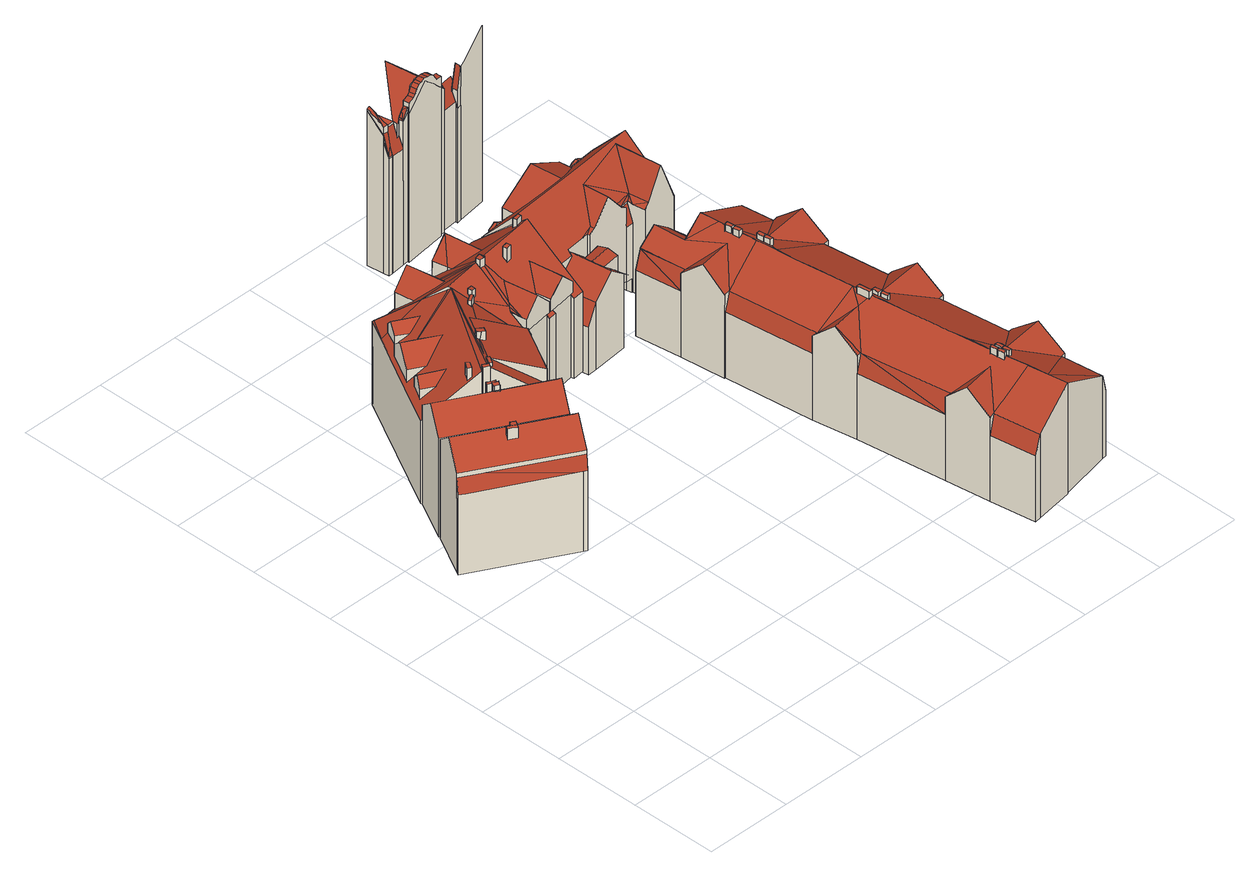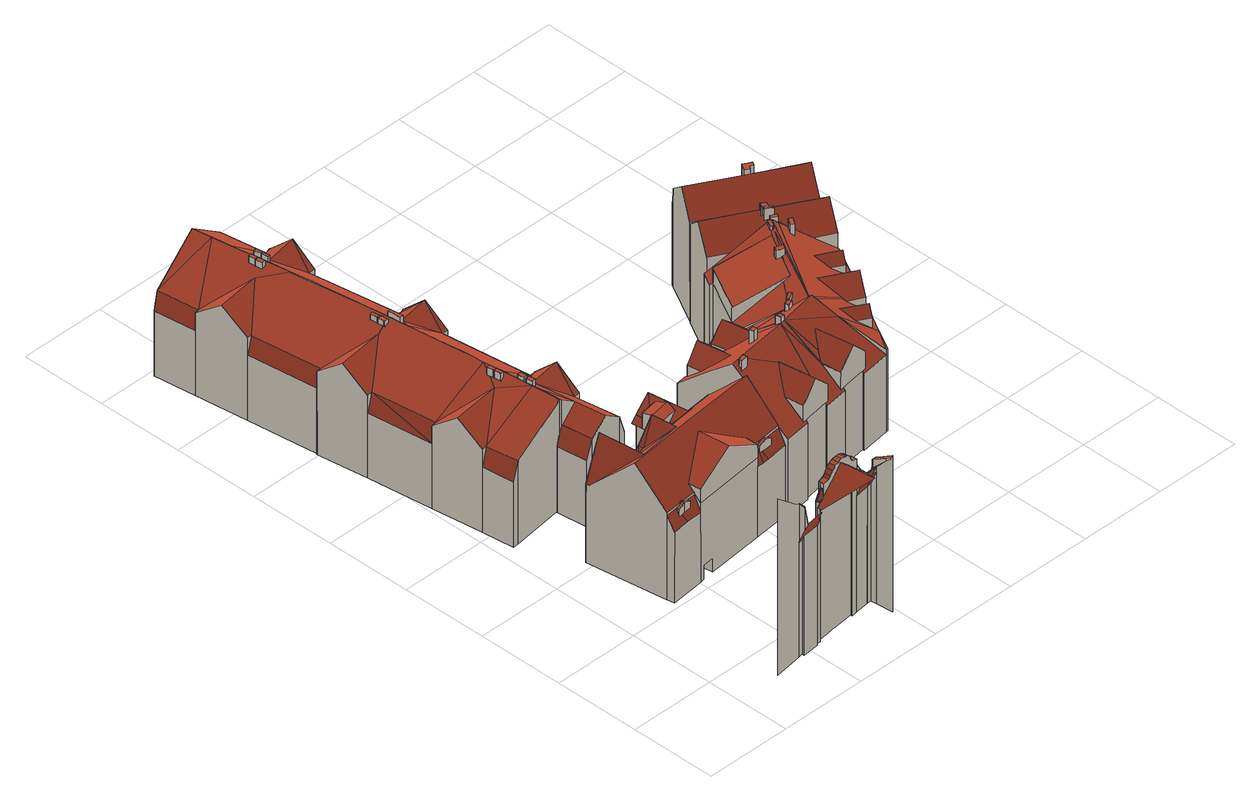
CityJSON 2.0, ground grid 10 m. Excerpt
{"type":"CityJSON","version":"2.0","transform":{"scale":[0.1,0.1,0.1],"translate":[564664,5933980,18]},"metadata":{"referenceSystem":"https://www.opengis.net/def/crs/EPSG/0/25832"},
"CityObjects":{
"building1":{"type":"Building","attributes":{"Grundfläche 2D":"461.513147","Grundhöhe NN":"21.029"},"children":["building1-1","building1-2","building1-3","building1-4","building1-5","building1-6","building1-7","building1-8","building1-9","building1-10","building1-11","building1-12","building1-13","building1-14"],"geometry":[{"type":"MultiSurface","lod":"3","boundaries":[[[0,1,2,3,4,5,6]],[[7,8,9,3,2,10,11,12]],[[9,8,13]],[[9,13,14]],[[15,16,17,18,19]],[[20,21,22,23,15,19,24,25]],[[26,27,28,29,30,31,32,33]],[[32,31,34,35]],[[35,36,32]],[[36,37,32]],[[38,39,28,27,40,41,42]],[[43,44,45,46,47,48,49]],[[50,51,52,53,54,55,45,44,56]],[[57,58,59,60,61,62,63,64,65,66,67,68,69,70,71,72,73,74]],[[75,76,77]],[[78,79,76,75,80,81]],[[82,83,84,76,79,78,85]],[[86,87,88,89,90,91,92]],[[93,94,95,96,97]],[[98,99,86,92,91,90,89,100,101,94,93,102]],[[103,104,105]],[[61,60,106,104,103,107,71,70,69,68]],[[101,108,109,110,111,71,107,103,112,113]],[[114,115,104,106,60,59,116,117,118]],[[118,117,118,114]],[[118,117,119,120,121,122,115,114]],[[123,124,37,36,35,115,125,126,127]],[[104,115,35,128,129,130]],[[131,132,129,128,35,34,31]],[[132,131,31,131]],[[28,132,131,31,30,29]],[[42,133,134,135,136,137,138,139,140,47,46,45,55,54,53,52,51,141,142,143,144,145,146,147,132,28,39,38]],[[147,146,148,149,150,151,152,153,82,85,78]],[[132,147,78,81,80,154]],[[155,156,157,158,159,14,132,154,160,161]],[[129,8,7,12]],[[13,8,129]],[[132,14,13,129]],[[12,11,10,1,0,6,5,162,163,164,165,166,167,129]],[[168,169,170]],[[167,169,168]],[[171,172,173,98,174,175,105,104,24,19,18,17,176,177,178,21,20,179,167,168,180,181]],[[20,25,24]],[[179,20,24,104]],[[167,130,129]],[[114,118,114,115]],[[182,183,184,185,186,187,188]],[[189,190,187,186,185]],[[191,192,193,194,195]],[[195,196,197,198,199,191]],[[115,122,125]],[[179,104,130,167]],[[166,169,167]],[[162,5,4]],[[10,2,1]],[[9,14,159,158]],[[9,158,157,163,162,4,3]],[[17,16,176]],[[22,21,178]],[[178,177,176,16,15,23,22]],[[26,33,123,127,135,134,40,27]],[[42,41,40,134,133]],[[32,37,123,33]],[[44,43,49,139,138,142,141,50,56]],[[141,51,50]],[[49,48,47,140,139]],[[116,59,58,57,74,119,117]],[[71,111,72]],[[119,74,73,72,111,120]],[[77,160,154,75]],[[80,75,154]],[[153,83,82]],[[84,83,153,152,161,160,77,76]],[[88,87,200,201]],[[202,108,100,89,88,201,203]],[[108,101,100]],[[173,99,98]],[[87,86,99,173,204,205,200]],[[173,172,206,204]],[[175,174,98,102,93]],[[105,175,93,97]],[[95,112,103,105,97,96]],[[113,112,95,94]],[[94,101,113]],[[109,108,202,207]],[[110,109,207,208]],[[111,110,208,209]],[[120,111,209,210]],[[121,120,210,211]],[[125,122,121,211,212]],[[126,125,212,213]],[[127,126,213,214]],[[135,127,214,215]],[[136,135,215,216]],[[137,136,216,217]],[[138,137,217,218]],[[142,138,218,219]],[[143,142,219,220]],[[144,143,220,221]],[[150,149,148,146,145,144,221,222]],[[151,150,222,223]],[[152,151,223,224]],[[161,152,224,225]],[[155,161,225,226]],[[156,155,226,227]],[[157,156,227,228]],[[163,157,228,229]],[[164,163,229,230]],[[166,165,164,230,231]],[[232,170,169,166,231]],[[172,171,181,180,168,170,232,206]],[[198,184,183,182,188,192,191,199]],[[185,184,198,233,234,189]],[[190,189,234,235]],[[188,187,190,235,236,192]],[[193,192,236,237]],[[196,195,194,193,237,238]],[[197,196,238,239]],[[198,197,239,233]],[[226,225,224,223,222,221,220,219,218,217,216,215,214,213,212,211,210,209,208,207,202,203,201,200,205,204,206,232,231,230,229,228,227]],[[234,233,239,238,237,236,235]]],"semantics":{"surfaces":[{"type":"RoofSurface"},{"type":"WallSurface"},{"type":"GroundSurface"}],"values":[0,0,0,0,0,0,0,0,0,0,0,0,0,0,0,0,0,0,0,0,0,0,0,0,0,0,0,0,0,0,0,0,0,0,0,0,0,0,0,0,0,0,0,0,0,0,0,0,0,0,1,1,1,1,1,1,1,1,1,1,1,1,1,1,1,1,1,1,1,1,1,1,1,1,1,1,1,1,1,1,1,1,1,1,1,1,1,1,1,1,1,1,1,1,1,1,1,1,1,1,1,1,1,1,1,1,1,1,1,1,1,1,1,1,1,1,1,1,1,2,2]}}]},
"building1-1":{"type":"BuildingInstallation","parents":["building1"],"geometry":[{"type":"MultiSurface","lod":"3","boundaries":[[[240,241,242,243,244]],[[245,241,240,246]],[[247,243,242]],[[248,245,246]],[[245,248,247,242,241]]],"semantics":{"surfaces":[{"type":"RoofSurface"},{"type":"WallSurface"}],"values":[0,0,1,1,1]}}]},
"building1-2":{"type":"BuildingInstallation","parents":["building1"],"geometry":[{"type":"MultiSurface","lod":"3","boundaries":[[[249,250,251,252]],[[249,252,253]],[[249,253,254]],[[255,254,253,252,251,128,131]],[[249,254,255,132]],[[250,249,132,129]],[[251,250,129,128]]],"semantics":{"surfaces":[{"type":"RoofSurface"},{"type":"WallSurface"}],"values":[0,0,0,1,1,1,1]}}]},
"building1-3":{"type":"BuildingInstallation","parents":["building1"],"geometry":[{"type":"MultiSurface","lod":"3","boundaries":[[[256,257,258,259]],[[259,258,260,261]],[[256,259,261,262]],[[257,256,262,263]],[[258,257,263,260]]],"semantics":{"surfaces":[{"type":"RoofSurface"},{"type":"WallSurface"}],"values":[0,1,1,1,1]}}]},
"building1-4":{"type":"BuildingInstallation","parents":["building1"],"geometry":[{"type":"MultiSurface","lod":"3","boundaries":[[[264,265,266,267,268,269,270,271,272]],[[273,274,264,272]],[[274,275,68,266,265,264]],[[65,268,267,266,68,67,66]],[[269,268,65,64]],[[62,61,276,273,272,271,270,269,64,63]]],"semantics":{"surfaces":[{"type":"RoofSurface"},{"type":"WallSurface"}],"values":[0,1,1,1,1,1]}}]},
"building1-5":{"type":"BuildingInstallation","parents":["building1"],"geometry":[{"type":"MultiSurface","lod":"3","boundaries":[[[277,278,279,280]],[[280,279,281,282]],[[277,280,282,283]],[[278,277,283,284]],[[279,278,284,281]]],"semantics":{"surfaces":[{"type":"RoofSurface"},{"type":"WallSurface"}],"values":[0,1,1,1,1]}}]},
"building1-6":{"type":"BuildingInstallation","parents":["building1"],"geometry":[{"type":"MultiSurface","lod":"3","boundaries":[[[285,286,287,288]],[[288,287,289,290]],[[285,288,290,291]],[[286,285,291,292]],[[287,286,292,289]]],"semantics":{"surfaces":[{"type":"RoofSurface"},{"type":"WallSurface"}],"values":[0,1,1,1,1]}}]},
"building1-7":{"type":"BuildingInstallation","parents":["building1"],"geometry":[{"type":"MultiSurface","lod":"3","boundaries":[[[293,294,295,296,297,298]],[[294,293,299,300]],[[295,294,300,301]],[[302,297,296,295,301,118]],[[298,297,302,114]],[[293,298,114,299]]],"semantics":{"surfaces":[{"type":"RoofSurface"},{"type":"WallSurface"}],"values":[0,1,1,1,1,1]}}]},
"building1-8":{"type":"BuildingInstallation","parents":["building1"],"geometry":[{"type":"MultiSurface","lod":"3","boundaries":[[[303,304,305,306,307,308]],[[306,305,309,310]],[[311,308,307,306,310,312]],[[303,308,311,313]],[[309,305,304,303,313,314]]],"semantics":{"surfaces":[{"type":"RoofSurface"},{"type":"WallSurface"}],"values":[0,1,1,1,1]}}]},
"building1-9":{"type":"BuildingInstallation","parents":["building1"],"geometry":[{"type":"MultiSurface","lod":"3","boundaries":[[[315,316,317,318,319,320,321,322,323]],[[324,325,326,320,319,318]],[[326,327,321,320]],[[322,321,327,328]],[[329,323,322,328]],[[316,315,323,329,330,331]],[[331,332,324,318,317,316]]],"semantics":{"surfaces":[{"type":"RoofSurface"},{"type":"WallSurface"}],"values":[0,1,1,1,1,1,1]}}]},
"building1-10":{"type":"BuildingInstallation","parents":["building1"],"geometry":[{"type":"MultiSurface","lod":"3","boundaries":[[[333,334,335,336,337,338,339,340,341]],[[342,343,336,335]],[[343,344,345,346,347,340,339,338,337,336]],[[347,348,341,340]],[[348,349,333,341]]],"semantics":{"surfaces":[{"type":"RoofSurface"},{"type":"WallSurface"}],"values":[0,1,1,1,1]}}]},
"building1-11":{"type":"BuildingInstallation","parents":["building1"],"geometry":[{"type":"MultiSurface","lod":"3","boundaries":[[[350,351,352,353,354,355,356,357,358,359]],[[354,360,342,335,334,333,357,356,355]],[[353,361,360,354]],[[91,358,357,333,349]],[[91,362,359,358]],[[363,351,350,359,362,364]],[[363,90,361,353,352,351]]],"semantics":{"surfaces":[{"type":"RoofSurface"},{"type":"WallSurface"}],"values":[0,1,1,1,1,1,1]}}]},
"building1-12":{"type":"BuildingInstallation","parents":["building1"],"geometry":[{"type":"MultiSurface","lod":"3","boundaries":[[[365,366,367,368,369,370,371]],[[368,367,366,105,97,93,372]],[[372,373,369,368]],[[94,95,112,371,370,369,373]],[[105,366,365,371,112,95,96,97]]],"semantics":{"surfaces":[{"type":"RoofSurface"},{"type":"WallSurface"}],"values":[0,1,1,1,1]}}]},
"building1-13":{"type":"BuildingInstallation","parents":["building1"],"geometry":[{"type":"MultiSurface","lod":"3","boundaries":[[[374,375,376,377,378]],[[379,380,377,376,381,382]],[[378,383,384,374]],[[380,379,385]],[[385,383,378,377,380]]],"semantics":{"surfaces":[{"type":"RoofSurface"},{"type":"WallSurface"}],"values":[0,0,1,1,1]}}]},
"building1-14":{"type":"BuildingInstallation","parents":["building1"],"geometry":[{"type":"MultiSurface","lod":"3","boundaries":[[[386,387,388,389,390,391]],[[106,107,389,388]],[[390,389,107,392]],[[391,390,392,393]],[[393,394,386,391]],[[387,386,394,395]],[[388,387,395,106]]],"semantics":{"surfaces":[{"type":"RoofSurface"},{"type":"WallSurface"}],"values":[0,1,1,1,1,1,1]}}]},
"building2":{"type":"Building","attributes":{"Grundfläche 2D":"234.788699","Grundhöhe NN":"21.140"},"children":["building2-1","building2-2","building2-3","building2-4","building2-5"],"geometry":[{"type":"Solid","lod":"3","boundaries":[[[[396,397,398,399]],[[400,398,397,401,402]],[[403,404,402]],[[404,400,402]],[[404,405,406,400]],[[407,408,406,409,410,411,412,413]],[[414,415,409]],[[415,416,409]],[[409,416,410]],[[417,418,419,415]],[[419,416,415]],[[420,421,422,416,419,423,424,425,426,427,428,429,430,431,432,433,434,435,436,437,438]],[[439,440,423]],[[440,424,423]],[[440,441,442,425,424]],[[425,443,444,445,426]],[[416,422,421,446,447,410]],[[408,448,449,450,451,452,453,454,398,400,406]],[[454,455,456,398]],[[443,425,457,458]],[[409,406,459,460]],[[461,462,463]],[[461,402,462]],[[419,464,465]],[[419,465,423]],[[466,467,468,396,469]],[[398,456,469,399]],[[458,457,470,471]],[[443,458,471,472]],[[460,459,473,474]],[[461,463,475,476]],[[463,462,477,475]],[[465,464,478,479]],[[397,396,480,477,462,401]],[[462,402,401]],[[461,403,402]],[[461,476,403]],[[405,404,403,476,481]],[[406,405,481,473,459]],[[460,414,409]],[[460,474,414]],[[464,418,417,415,414,474,478]],[[464,419,418]],[[465,439,423]],[[457,442,441,440,439,465,479,482,470]],[[457,425,442]],[[444,443,472,483]],[[484,485,486,487,488,489,433,432,431,430,429,428,427,426,445,444,483,490]],[[491,492,493,494,420,438,437,436,435,434,433,489,495]],[[496,497,498,499,500,413,412,411,410,447,446,421,420,494,501]],[[502,503,504,505,506,466,455,454,453,452,451,450,449,448,408,407,413,500,507]],[[466,469,456,455]],[[399,469,396]],[[467,466,506,508]],[[468,467,508,509]],[[396,468,509,480]],[[477,480,509,508,506,505,504,503,502,507,500,499,498,497,496,501,494,493,492,491,495,489,488,487,486,485,484,490,483,472,471,470,482,479,478,474,473,481,476,475]]]],"semantics":{"surfaces":[{"type":"RoofSurface"},{"type":"WallSurface"},{"type":"GroundSurface"}],"values":[[0,0,0,0,0,0,0,0,0,0,0,0,0,0,0,0,0,0,0,0,0,0,0,0,0,0,1,1,1,1,1,1,1,1,1,1,1,1,1,1,1,1,1,1,1,1,1,1,1,1,1,1,1,1,1,1,2]]}}]},
"building2-1":{"type":"BuildingInstallation","parents":["building2"],"geometry":[{"type":"MultiSurface","lod":"3","boundaries":[[[510,511,512,513,514,515]],[[428,429,512,511]],[[429,516,513,512]],[[516,517,514,513]],[[518,510,515,514,517,519]],[[428,511,510,518]]],"semantics":{"surfaces":[{"type":"RoofSurface"},{"type":"WallSurface"}],"values":[0,1,1,1,1,1]}}]},
"building2-2":{"type":"BuildingInstallation","parents":["building2"],"geometry":[{"type":"MultiSurface","lod":"3","boundaries":[[[513,520,521,522,523]],[[430,431,521,520]],[[431,524,522,521]],[[516,513,523,522,524,525]],[[516,430,520,513]]],"semantics":{"surfaces":[{"type":"RoofSurface"},{"type":"WallSurface"}],"values":[0,1,1,1,1]}}]},
"building2-3":{"type":"BuildingInstallation","parents":["building2"],"geometry":[{"type":"MultiSurface","lod":"3","boundaries":[[[526,527,528,529]],[[453,530,529,528]],[[526,529,530,531]],[[531,452,527,526]],[[528,527,452,453]]],"semantics":{"surfaces":[{"type":"RoofSurface"},{"type":"WallSurface"}],"values":[0,1,1,1,1]}}]},
"building2-4":{"type":"BuildingInstallation","parents":["building2"],"geometry":[{"type":"MultiSurface","lod":"3","boundaries":[[[532,533,534,535,536]],[[451,537,534,533]],[[538,535,534,537]],[[538,449,536,535]],[[451,533,532,536,449,450]]],"semantics":{"surfaces":[{"type":"RoofSurface"},{"type":"WallSurface"}],"values":[0,1,1,1,1]}}]},
"building2-5":{"type":"BuildingInstallation","parents":["building2"],"geometry":[{"type":"MultiSurface","lod":"3","boundaries":[[[539,540,541,542,543,544]],[[447,545,541,540]],[[546,543,542,541,545,422]],[[546,421,544,543]],[[446,447,540,539,544,421]]],"semantics":{"surfaces":[{"type":"RoofSurface"},{"type":"WallSurface"}],"values":[0,1,1,1,1]}}]},
"building3":{"type":"Building","attributes":{"Grundfläche 2D":"909.656915","Grundhöhe NN":"18.514"},"children":["building3-1","building3-2","building3-3","building3-4","building3-5","building3-6"],"geometry":[{"type":"MultiSurface","lod":"3","boundaries":[[[547,548,549,550]],[[551,552,549,548,553]],[[554,547,550,555]],[[553,548,556,557]],[[547,554,558,559,556,548]],[[558,554,555,560]],[[558,556,559]],[[557,556,561,562]],[[551,553,557,562,563,564]],[[565,566,567,568,569,570,561,556,558]],[[562,561,570,563]],[[566,565,558,560,571]],[[572,573,569,574]],[[570,569,573]],[[563,570,573,572]],[[575,576,574,569,568,567]],[[575,567,566,577]],[[577,566,571,578,579]],[[580,579,578,581]],[[577,579,580,582,583,584,585,586,587,572,574,576,575]],[[588,589,590,591,592,593,594,595,596,597,598,585,584,583,582,580,581,599]],[[600,601,602,587,586,585,598,597,596]],[[596,595,594,603,604]],[[603,594,593,605]],[[596,604,600]],[[604,600,604,603]],[[603,605,606,607,608]],[[609,600,604,603,608,607]],[[600,609,607,606,610,611,612]],[[600,612,613,601]],[[614,615,611,610,616]],[[612,611,615,614,617,618,619,620,621,622,613]],[[617,614,616,623]],[[618,617,623,624]],[[625,626,627,628,620,619,618]],[[629,625,618,624,630,631]]],"semantics":{"surfaces":[{"type":"WallSurface"},{"type":"RoofSurface"}],"values":[0,0,0,0,1,0,1,0,1,1,0,0,0,1,0,0,0,0,0,1,0,1,1,0,1,1,0,1,0,0,0,1,0,0,0,0]}}]},
"building3-1":{"type":"BuildingInstallation","parents":["building3"],"geometry":[{"type":"MultiSurface","lod":"3","boundaries":[[[632,633,634,635]],[[636,633,632,637]],[[554,559,635,634]],[[559,632,635]],[[556,557,637,632,559]],[[553,557,556,548]],[[547,633,636,553,548]],[[547,554,634,633]]],"semantics":{"surfaces":[{"type":"RoofSurface"},{"type":"WallSurface"}],"values":[0,0,1,1,1,1,1,1]}}]},
"building3-2":{"type":"BuildingInstallation","parents":["building3"],"geometry":[{"type":"MultiSurface","lod":"3","boundaries":[[[638,639,640,641]],[[642,640,639,643,644]],[[551,553,636,643,639,638]],[[636,637,644,643]],[[562,564,640,642,644,637,557]],[[641,640,564,645]]],"semantics":{"surfaces":[{"type":"RoofSurface"},{"type":"WallSurface"}],"values":[0,0,1,1,1,1]}}]},
"building3-3":{"type":"BuildingInstallation","parents":["building3"],"geometry":[{"type":"MultiSurface","lod":"3","boundaries":[[[646,647,648,649]],[[650,646,651,652]],[[647,646,650,577]],[[653,652,651]],[[647,577,579]],[[653,651,646,649,654,655,656]]],"semantics":{"surfaces":[{"type":"RoofSurface"},{"type":"WallSurface"}],"values":[0,0,0,0,1,1]}}]},
"building3-4":{"type":"BuildingInstallation","parents":["building3"],"geometry":[{"type":"MultiSurface","lod":"3","boundaries":[[[657,658,659,660,661]],[[659,662,663,660]],[[664,665,663,662]],[[665,664,666,667,668]],[[666,669,670,667]],[[669,671,672,670]],[[673,674,675,676,672,671]],[[674,677,678,675]],[[678,677,679,680,681]],[[679,682,683,680]],[[684,685,683,682]],[[686,687,688,685,684,689,690]],[[649,648,647,579,580,658,657,661]],[[666,664,662,659,658,580,582,583,584,585,598,597,596,595,594,689,684,682,679,677,674,673,671,669]],[[603,691,690,689,594]],[[692,693,688,687,686,690,691,694]],[[693,695,693,688]],[[696,697,698,699,700,701,586,702,703,704,705,706,654,649,661,660,663,665,668,667,670,672,676,675,678,681,680,683,685,688,693,695]]],"semantics":{"surfaces":[{"type":"RoofSurface"},{"type":"WallSurface"}],"values":[0,0,0,0,0,0,0,0,0,0,0,0,1,1,1,1,1,1]}}]},
"building3-5":{"type":"BuildingInstallation","parents":["building3"],"geometry":[{"type":"MultiSurface","lod":"3","boundaries":[[[608,707,708]],[[694,709,604,710]],[[710,604,711]],[[708,707,709]],[[691,708,709,694]],[[710,712,693,692,694]],[[710,711,713]],[[714,695,693,712,710,713]],[[603,708,691]],[[608,708,603]]],"semantics":{"surfaces":[{"type":"RoofSurface"},{"type":"WallSurface"}],"values":[0,0,0,0,0,0,1,1,1,1]}}]},
"building3-6":{"type":"BuildingInstallation","parents":["building3"],"geometry":[{"type":"MultiSurface","lod":"3","boundaries":[[[715,716,717,718,719,720]],[[620,628,627,626,625,618,619]],[[620,721,719,718,627,628]],[[719,721,722,614,617,715,720]],[[618,625,716,715,617]]],"semantics":{"surfaces":[{"type":"RoofSurface"},{"type":"WallSurface"}],"values":[0,1,1,1,1]}}]},
"building4":{"type":"Building","attributes":{"Grundfläche 2D":"165.791926","Grundhöhe NN":"20.874"},"children":["building4-1","building4-2","building4-3"],"geometry":[{"type":"Solid","lod":"3","boundaries":[[[[723,724,725,726,727]],[[728,729,726,725,730,731]],[[732,733,734,735,736,737,738,739]],[[740,741,742,732,739,738]],[[742,741,740,743,744]],[[745,746,747,748,749,750,751]],[[747,746,752,753,754,755,749,748]],[[752,746,756,757,754,753]],[[758,749,755,759,760,761]],[[762,763,761]],[[763,764,758,761]],[[765,766,767,768,769,770]],[[771,772,773,774,765,770,769]],[[775,776,777,778]],[[779,780,781,782,777,776,783,784,785,786,787,788]],[[789,790,791,781]],[[792,793,794]],[[793,795,794]],[[796,797,798]],[[797,799,798]],[[799,782,795]],[[783,800,801,731,730,725,724,723,802,803,785,784]],[[789,781,780]],[[804,782,781,791]],[[794,795,804]],[[795,782,804]],[[805,799,793]],[[799,795,793]],[[777,782,799]],[[798,799,805]],[[778,777,799,797]],[[806,807,808,809,810]],[[802,723,727,811]],[[729,728,731,801,812]],[[812,811,727,726,729]],[[807,813,814,808]],[[815,816,817,809,808,814]],[[734,733,732,742,744,818,819]],[[736,735,734,819,820]],[[821,750,749,758,822]],[[758,764,823,822]],[[754,752,747,750,821,824]],[[764,763,762,825,823]],[[773,772,826,827]],[[766,765,774,773,827,828]],[[783,776,775,829,826,772,800]],[[801,800,772,771,769,768,767]],[[801,767,766,812]],[[830,831,818,744,811,812,766,828,832,833]],[[811,744,743,802]],[[738,737,736,803,802,743,740]],[[786,785,803,736,820,825,762]],[[787,786,762,761,760]],[[787,760,759,788]],[[824,834,789,780,779,788,759,755,754]],[[790,789,834,835]],[[791,790,835,836,837,813,807,792,794,804]],[[792,807,806,793]],[[793,806,810,805]],[[838,796,798,805,810,809,817]],[[838,839,829,775,778,797,796]],[[840,841,816,815]],[[833,832,841,840]],[[831,830,837,836]],[[831,836,835,834,824,821,822,823,825,820,819,818]],[[826,829,839,838,817,816,841,832,828,827]],[[750,747,746,745,751]],[[746,747,752]],[[757,756,746,752,754]],[[814,813,837,830,833,840,815]]]],"semantics":{"surfaces":[{"type":"RoofSurface"},{"type":"WallSurface"},{"type":"GroundSurface"},{"type":"OuterCeilingSurface"}],"values":[[0,0,0,0,0,0,0,0,0,0,0,0,0,0,0,0,0,0,0,0,0,0,0,0,0,0,0,0,0,0,0,0,1,1,1,1,1,1,1,1,1,1,1,1,1,1,1,1,1,1,1,1,1,1,1,1,1,1,1,1,1,1,1,1,2,2,0,0,0,3]]}}]},
"building4-1":{"type":"BuildingInstallation","parents":["building4"],"geometry":[{"type":"MultiSurface","lod":"3","boundaries":[[[842,843,844,737,845]],[[846,842,845,740,847]],[[845,737,738,740]],[[847,740,741]],[[848,849,850,844,843,842,846,847,741,739]],[[737,844,850]]],"semantics":{"surfaces":[{"type":"RoofSurface"},{"type":"WallSurface"}],"values":[0,0,1,1,1,1]}}]},
"building4-2":{"type":"BuildingInstallation","parents":["building4"],"geometry":[{"type":"MultiSurface","lod":"3","boundaries":[[[851,852,853,854,855,856]],[[857,858,855,854,859,860]],[[852,851,856,756,753]],[[859,854,853]],[[858,857,860,748,745]],[[858,745,746,756,856,855]]],"semantics":{"surfaces":[{"type":"RoofSurface"},{"type":"WallSurface"}],"values":[0,0,1,1,1,1]}}]},
"building4-3":{"type":"BuildingInstallation","parents":["building4"],"geometry":[{"type":"MultiSurface","lod":"3","boundaries":[[[861,862,768,863,864]],[[865,864,863,771,866]],[[771,863,768,769]],[[866,771,867]],[[868,864,865,866,867,770]],[[868,869,870,862,861,864]],[[768,862,870]]],"semantics":{"surfaces":[{"type":"RoofSurface"},{"type":"WallSurface"}],"values":[0,0,1,1,1,1,1]}}]},
"building5":{"type":"Building","attributes":{"Grundfläche 2D":"303.979862","Grundhöhe NN":"21.211"},"children":["building5-1","building5-2","building5-3","building5-4","building5-5","building5-6"],"geometry":[{"type":"Solid","lod":"3","boundaries":[[[[871,445,444]],[[872,445,871]],[[872,873,874,875]],[[874,876,877,875]],[[878,879,880,881]],[[880,882,883,881]],[[410,421,420,437,436,435,434,433,875,877,878,881,883,884,407,413,412,411],[885,886,885,881]],[[884,887,888,889]],[[890,891,407,884,889]],[[888,892,893,889]],[[454,453,893,894,895,455]],[[453,889,893]],[[450,408,407,891,890,889,453]],[[885,881,885,886]],[[429,427,426,445,872,875,433,432,430]],[[883,896,897]],[[884,883,897]],[[871,898,899,872]],[[900,878,877,901]],[[902,894,893,903,904]],[[897,896,905,906]],[[898,871,907,908]],[[899,898,908,909]],[[900,901,910,911]],[[904,903,912]],[[902,904,912,913]],[[894,902,913,914]],[[871,444,915,907]],[[899,873,872]],[[876,874,873,899,909,910,901]],[[901,877,876]],[[879,878,900,911,916]],[[880,879,916,905,896,882]],[[896,883,882]],[[897,887,884]],[[892,888,887,897,906,912,903]],[[903,893,892]],[[917,455,895,894,914,918]],[[444,445,426,427,429,430,432,919,920,921,922,923,924,915]],[[925,926,927,928,413,407,408,450,453,454,455,917,929]],[[930,931,932,933,934,437,420,421,410,411,412,413,928,935]],[[936,937,938,919,432,433,434,435,436,437,934,939]],[[907,915,924,923,922,921,920,919,938,937,936,939,934,933,932,931,930,935,928,927,926,925,929,917,918,914,913,912,906,905,916,911,910,909,908]]]],"semantics":{"surfaces":[{"type":"RoofSurface"},{"type":"WallSurface"},{"type":"GroundSurface"}],"values":[[0,0,0,0,0,0,0,0,0,0,0,0,0,0,0,0,0,0,0,0,1,1,1,1,1,1,1,1,1,1,1,1,1,1,1,1,1,1,1,1,1,1,2]]}}]},
"building5-1":{"type":"BuildingInstallation","parents":["building5"],"geometry":[{"type":"MultiSurface","lod":"3","boundaries":[[[940,941,942,943,944,945]],[[943,942,946,947]],[[947,948,949,945,944,943]],[[941,940,945,949,950,951]],[[942,941,951,946]]],"semantics":{"surfaces":[{"type":"RoofSurface"},{"type":"WallSurface"}],"values":[0,1,1,1,1]}}]},
"building5-2":{"type":"BuildingInstallation","parents":["building5"],"geometry":[{"type":"MultiSurface","lod":"3","boundaries":[[[952,953,954,955,956,957,958]],[[959,960,961,962,956,955,954,953]],[[962,963,957,956]],[[964,952,958,957,963,965]],[[953,952,964,959]]],"semantics":{"surfaces":[{"type":"RoofSurface"},{"type":"WallSurface"}],"values":[0,1,1,1,1]}}]},
"building5-3":{"type":"BuildingInstallation","parents":["building5"],"geometry":[{"type":"MultiSurface","lod":"3","boundaries":[[[966,967,968,969]],[[967,966,970,971]],[[891,972,968,967,971]],[[890,973,969,968,972]],[[966,969,973,970]]],"semantics":{"surfaces":[{"type":"RoofSurface"},{"type":"WallSurface"}],"values":[0,1,1,1,1]}}]},
"building5-4":{"type":"BuildingInstallation","parents":["building5"],"geometry":[{"type":"MultiSurface","lod":"3","boundaries":[[[974,975,976,966,977,978]],[[979,970,966,976,975,980]],[[970,981,977,966]],[[982,974,978,977,981,983]],[[982,980,975,974]]],"semantics":{"surfaces":[{"type":"RoofSurface"},{"type":"WallSurface"}],"values":[0,1,1,1,1]}}]},
"building5-5":{"type":"BuildingInstallation","parents":["building5"],"geometry":[{"type":"MultiSurface","lod":"3","boundaries":[[[984,985,986,987,988,989,990]],[[991,992,988,987,986,985,993,886]],[[989,988,992,994]],[[990,989,994,885]],[[984,990,885,995]],[[985,984,995,993]]],"semantics":{"surfaces":[{"type":"RoofSurface"},{"type":"WallSurface"}],"values":[0,1,1,1,1,1]}}]},
"building5-6":{"type":"BuildingInstallation","parents":["building5"],"geometry":[{"type":"MultiSurface","lod":"3","boundaries":[[[996,997,998,999,1000,957]],[[1001,999,998,997,996,1002,1003,1004]],[[1001,1005,1000,999]],[[957,1000,1005,963]],[[963,1002,996,957]]],"semantics":{"surfaces":[{"type":"RoofSurface"},{"type":"WallSurface"}],"values":[0,1,1,1,1]}}]}
},
"vertices":[
[188,543,159],[193,539,164],[194,539,165],[187,581,165],[168,578,145],[171,556,145],[173,555,147],[209,560,146],[209,561,145],[207,584,145],[195,539,164],[198,543,160],[204,552,152],[210,561,145],[210,562,145],[101,505,163],[91,487,146],[109,478,146],[133,484,161],[137,485,163],[129,511,148],[128,514,146],[111,523,146],[102,507,161],[129,510,149],[129,510,148],[228,461,148],[243,464,162],[237,502,162],[236,501,161],[229,490,153],[227,487,151],[224,465,145],[225,461,145],[226,485,149],[225,484,148],[223,481,146],[222,479,145],[251,490,150],[249,491,151],[260,466,144],[258,478,144],[257,483,144],[266,467,147],[281,469,161],[275,507,161],[268,495,152],[260,484,144],[262,473,144],[263,467,144],[298,472,143],[296,488,143],[294,490,145],[291,493,148],[283,500,154],[279,504,158],[295,472,146],[169,472,172],[168,472,172],[163,475,175],[153,457,175],[149,449,175],[150,449,174],[151,448,174],[153,447,173],[151,442,173],[148,444,174],[147,444,175],[146,445,175],[143,439,175],[140,434,175],[132,420,175],[182,392,149],[212,447,149],[213,447,149],[230,570,144],[247,590,164],[227,587,144],[253,548,163],[253,548,164],[231,565,144],[237,560,150],[269,572,144],[266,593,144],[262,593,148],[265,566,149],[49,414,171],[37,392,148],[149,330,148],[162,353,171],[108,382,171],[103,385,171],[98,387,171],[113,410,148],[119,406,148],[120,407,148],[119,408,148],[114,411,148],[83,427,148],[62,438,148],[174,376,148],[154,387,148],[102,416,148],[119,408,180],[178,514,180],[114,411,175],[126,417,178],[121,409,178],[174,376,131],[176,375,129],[185,391,129],[182,392,131],[120,407,179],[119,406,179],[189,498,166],[190,500,166],[168,472,170],[169,472,170],[184,492,167],[213,447,131],[212,447,131],[214,446,130],[220,457,130],[225,461,130],[224,465,133],[220,457,127],[228,458,127],[228,461,130],[221,518,177],[220,523,181],[176,516,182],[226,518,177],[226,524,181],[258,478,140],[260,466,130],[257,466,130],[257,462,127],[267,464,127],[266,467,129],[263,467,130],[262,473,135],[298,472,129],[295,472,129],[296,468,126],[309,470,126],[304,507,158],[301,535,181],[289,533,181],[299,551,167],[293,596,125],[292,599,122],[262,595,122],[262,593,124],[266,593,124],[230,570,140],[231,590,122],[203,586,122],[203,584,124],[207,584,124],[209,569,138],[227,587,124],[231,588,124],[168,578,124],[172,579,124],[172,581,122],[168,581,122],[138,576,122],[163,538,161],[123,552,129],[138,576,129],[136,576,129],[73,461,129],[61,439,129],[62,438,130],[106,414,168],[113,410,175],[91,487,131],[102,507,131],[111,523,131],[176,516,178],[108,525,129],[98,507,129],[34,330,148],[118,283,148],[122,281,148],[135,305,171],[81,335,171],[24,366,171],[11,343,148],[148,328,148],[37,390,148],[34,330,143],[11,343,143],[9,339,126],[15,335,126],[111,283,126],[116,280,126],[120,278,126],[122,281,143],[118,283,143],[37,392,30],[149,330,30],[174,376,30],[162,353,30],[62,438,30],[49,414,30],[61,439,30],[176,375,30],[185,391,30],[182,392,30],[212,447,30],[214,446,30],[220,457,30],[228,458,30],[228,461,30],[257,466,30],[257,462,30],[267,464,30],[266,467,30],[295,472,30],[296,468,30],[309,470,30],[292,599,30],[262,595,30],[262,593,30],[231,588,30],[231,590,30],[203,586,30],[203,584,30],[172,579,30],[172,581,30],[138,576,30],[136,576,30],[122,281,30],[148,328,30],[37,390,30],[11,343,30],[9,339,30],[116,280,30],[120,278,30],
[109,453,156],[84,466,156],[79,458,146],[93,450,146],[98,451,149],[89,475,146],[103,468,146],[79,458,134],[89,475,134],
[226,524,188],[220,523,187],[221,518,187],[226,518,187],[226,518,188],[227,518,188],[227,518,177],
[103,419,179],[107,417,179],[111,424,179],[108,427,179],[111,424,168],[108,427,165],[103,419,165],[107,417,168],
[143,446,185],[144,446,185],[147,444,184],[148,444,184],[151,442,184],[153,447,184],[151,448,184],[150,449,184],[146,451,185],[146,451,178],[143,446,178],[144,446,177],[146,451,177],
[251,518,186],[252,513,186],[258,514,186],[257,519,186],[258,514,169],[257,519,174],[251,518,174],[252,513,169],
[197,501,176],[197,506,176],[191,505,177],[192,500,177],[191,505,171],[192,500,166],[197,501,166],[197,506,170],
[188,499,175],[180,494,175],[182,491,175],[184,492,175],[190,496,175],[189,498,175],[188,499,167],[180,494,171],[182,491,168],[190,496,165],
[296,542,186],[294,542,186],[288,541,186],[289,536,186],[291,537,186],[296,538,186],[288,541,174],[289,536,179],[296,538,179],[291,537,179],[296,542,174],[294,542,174],
[72,334,176],[69,335,176],[68,333,176],[67,331,176],[71,329,176],[76,326,176],[81,334,176],[76,337,176],[73,333,176],[67,331,163],[71,329,163],[76,326,163],[81,334,170],[76,337,170],[73,333,166],[72,334,166],[69,335,166],[68,333,165],
[105,389,177],[106,388,177],[109,387,177],[111,390,177],[108,391,177],[106,392,177],[103,394,177],[102,394,177],[101,391,177],[109,387,167],[111,390,164],[108,391,164],[106,392,164],[103,394,164],[102,394,164],[101,391,167],[105,389,167],
[107,382,178],[108,381,178],[108,382,178],[111,386,178],[110,386,178],[109,387,178],[106,388,178],[105,389,178],[103,385,178],[103,384,178],[110,386,167],[111,386,167],[103,384,170],[108,381,170],[107,382,170],
[119,408,182],[114,411,182],[113,410,182],[112,407,182],[118,404,182],[119,406,182],[120,407,182],[112,407,151],[118,404,151],
[133,523,146],[136,524,148],[149,526,156],[124,540,156],[120,531,146],[143,541,146],[129,549,146],[146,534,151],[145,537,149],[120,531,134],[124,529,138],[129,549,134],
[127,416,181],[127,417,181],[126,417,181],[121,409,181],[124,407,181],[129,415,181],[124,407,176],[129,415,176],[127,416,177],[127,417,177],
[429,476,131],[409,474,147],[413,438,146],[434,441,130],[429,398,155],[388,472,132],[395,420,131],[388,419,131],[391,392,155],[394,367,131],[401,368,131],[447,351,164],[444,374,164],[414,265,131],[458,262,164],[455,284,164],[452,306,164],[449,329,164],[407,265,131],[411,239,155],[448,245,155],[415,214,132],[415,214,131],[421,215,131],[461,235,164],[461,239,164],[457,241,161],[436,112,131],[470,93,155],[443,62,131],[488,61,164],[484,83,164],[484,86,164],[482,93,164],[482,94,164],[481,102,164],[480,105,164],[477,128,164],[473,150,164],[470,172,164],[467,195,164],[464,217,164],[463,226,164],[429,112,131],[432,86,155],[436,61,132],[436,60,131],[451,9,131],[495,16,164],[491,38,164],[460,243,164],[459,254,164],[444,378,164],[442,391,164],[442,396,164],[441,399,164],[441,401,164],[440,409,164],[439,419,164],[437,441,164],[434,441,161],[436,60,110],[444,8,110],[395,367,110],[407,265,110],[388,419,110],[388,472,131],[381,471,110],[415,214,110],[429,112,110],[437,441,122],[441,442,110],[437,477,110],[434,441,132],[436,60,31],[444,8,31],[451,9,31],[395,367,31],[407,265,31],[381,471,31],[388,419,31],[388,472,31],[415,214,31],[429,112,31],[429,476,31],[394,367,31],[436,61,31],[495,16,31],[488,61,31],[484,83,31],[482,93,31],[482,94,31],[480,105,31],[477,128,31],[491,38,31],[470,172,31],[467,195,31],[464,217,31],[461,235,31],[473,150,31],[460,243,31],[458,262,31],[455,284,31],[452,306,31],[449,329,31],[461,239,31],[444,374,31],[442,396,31],[441,399,31],[439,419,31],[437,441,31],[447,351,31],[441,442,31],[437,477,31],
[480,85,170],[484,86,170],[482,93,170],[479,93,170],[479,92,170],[480,86,170],[479,93,161],[479,92,161],[480,85,161],[480,86,161],
[482,94,170],[481,102,170],[478,101,170],[479,94,170],[478,101,161],[479,94,161],
[437,401,169],[441,401,169],[440,409,169],[436,408,169],[436,408,160],[437,401,160],
[442,396,169],[441,399,169],[437,399,169],[438,391,169],[442,391,169],[437,399,160],[438,391,160],
[460,243,170],[459,254,170],[455,254,170],[457,241,170],[457,239,170],[461,239,170],[455,254,161],[457,239,161],
[307,722,145],[306,728,162],[306,728,5],[307,722,5],[304,748,190],[304,748,5],[306,728,170],[311,722,145],[311,722,5],[311,728,162],[311,728,170],[312,722,145],[311,725,152],[312,722,5],[310,732,172],[310,732,174],[324,733,174],[309,744,186],[325,724,144],[328,724,144],[327,729,158],[325,728,157],[324,728,157],[324,733,172],[328,724,5],[324,734,174],[324,734,172],[324,728,174],[327,729,177],[325,728,174],[328,724,177],[335,725,5],[335,725,183],[335,723,183],[335,723,5],[344,724,192],[346,724,194],[358,726,206],[359,726,207],[359,733,207],[354,773,207],[359,726,5],[363,726,5],[372,728,5],[375,728,5],[377,728,5],[384,729,5],[384,729,183],[377,728,190],[375,728,192],[372,728,195],[363,726,203],[358,726,5],[389,736,177],[393,737,174],[393,742,174],[384,731,183],[389,736,178],[384,731,5],[390,731,5],[390,731,177],[389,731,178],[390,733,177],[390,733,5],[390,733,148],[389,736,158],[393,737,158],[409,735,148],[394,733,148],[409,735,5],[409,732,142],[414,733,142],[414,736,149],[414,740,159],[413,745,171],[393,742,171],[409,732,5],[414,733,5],[414,733,188],[414,736,188],[414,740,187],[414,740,173],[419,734,191],[448,738,5],[448,738,216],
[311,725,158],[307,722,147],[311,722,147],[311,725,157],[306,728,172],[311,728,172],
[304,748,192],[306,731,182],[309,744,189],[308,749,192],[310,732,182],[306,728,180],[311,728,180],[308,749,190],
[332,730,185],[335,725,190],[334,729,189],[334,730,188],[328,725,177],[329,730,179],[328,729,177],[328,730,177],[334,730,183],[332,730,182],[329,730,178],
[334,729,195],[335,723,195],[342,724,197],[341,731,197],[334,730,195],[344,724,200],[343,731,200],[346,724,205],[345,732,205],[350,725,208],[349,732,208],[347,732,207],[353,725,209],[352,733,209],[358,726,210],[357,733,210],[359,726,210],[363,726,209],[362,734,209],[359,733,210],[368,727,208],[367,734,208],[372,728,205],[371,735,205],[369,735,206],[375,728,200],[374,735,200],[377,728,197],[376,735,197],[384,733,196],[384,735,196],[384,736,196],[384,729,196],[384,731,196],[384,731,190],[384,735,190],[384,736,190],[384,733,190],[384,736,183],[376,735,190],[374,735,192],[371,735,195],[369,735,197],[367,734,199],[362,734,203],[352,733,201],[347,732,196],[345,732,194],[343,731,192],[341,731,190],
[389,732,178],[384,731,189],[389,733,178],[386,737,185],[389,737,178],[385,736,187],[386,737,181],[385,736,182],
[409,732,163],[414,733,189],[414,736,189],[414,740,189],[408,739,163],[409,735,163],[408,739,159],[409,735,149],
[335,586,140],[350,580,148],[381,569,165],[377,605,165],[334,600,140],[421,602,140],[420,610,140],[394,577,157],[422,595,140],[318,599,113],[310,598,113],[293,596,113],[293,592,121],[294,588,130],[311,590,130],[319,591,130],[322,595,122],[327,592,130],[326,595,122],[326,600,113],[334,592,130],[334,600,113],[367,481,111],[366,493,111],[360,485,117],[355,479,122],[344,466,133],[362,468,118],[369,469,112],[358,499,117],[353,502,120],[355,517,116],[337,515,133],[364,504,111],[362,518,110],[321,464,109],[335,515,131],[335,510,130],[314,508,109],[304,507,86],[308,476,86],[310,463,86],[438,611,113],[420,610,113],[421,602,130],[431,603,130],[439,603,130],[443,608,122],[447,604,130],[461,606,130],[459,614,113],[446,612,113],[474,512,123],[473,516,123],[448,563,172],[454,510,172],[337,515,136],[355,517,136],[372,522,139],[390,549,164],[466,568,175],[382,559,175],[299,551,175],[304,507,131],[335,510,131],[335,515,136],[364,518,136],[365,516,136],[373,517,139],[420,522,134],[419,527,134],[413,521,139],[412,527,139],[430,507,134],[436,508,139],[428,521,134],[433,531,139],[461,606,133],[421,602,133],[334,592,133],[294,588,133],[393,519,164],[428,528,134],[419,527,132],[420,522,114],[420,521,111],[428,521,111],[428,528,132],[334,600,124],[420,610,124],[420,522,46],[420,521,46],[427,521,46],[427,521,29],[428,521,29],[334,600,29],[293,596,29],[294,588,29],[362,468,29],[321,464,29],[310,463,29],[355,517,29],[304,507,29],[461,606,29],[459,614,29],[420,610,29],[474,512,29],[401,607,46],[401,607,29],[415,609,29],[415,609,46],[364,518,29],[365,516,29],[413,521,29],[413,521,46],[430,507,29],[436,508,29],[426,527,46],[426,527,29],
[318,595,134],[314,594,132],[310,594,130],[319,591,134],[322,595,132],[326,595,130],[318,595,122],[314,594,122],[310,594,122],
[353,502,130],[342,500,130],[341,493,132],[342,489,133],[366,493,133],[364,504,130],[355,479,130],[367,481,130],[342,486,132],[346,478,130],
[434,607,132],[430,606,130],[439,603,134],[439,607,134],[443,608,132],[447,608,130],[447,608,122],[439,607,122],[434,607,122],[430,606,122],
[555,29,131],[549,77,131],[554,78,131],[550,109,155],[499,102,155],[546,139,131],[541,139,131],[531,220,131],[537,221,131],[533,251,155],[478,244,155],[529,280,131],[523,279,131],[514,354,131],[470,242,159],[466,241,161],[520,355,131],[516,385,155],[460,378,155],[454,366,159],[452,362,160],[512,414,131],[506,413,131],[501,450,131],[441,442,161],[529,280,110],[520,355,110],[560,30,110],[554,78,110],[536,221,110],[546,139,110],[508,451,110],[512,414,112],[512,414,110],[529,280,32],[520,355,32],[555,29,32],[560,30,32],[554,78,32],[546,139,32],[536,221,32],[512,414,32],[508,451,32],[501,450,32],[495,16,32],[537,221,32],[437,441,32],[441,442,32],[480,105,32],[482,94,32],[482,93,32],[484,83,32],[488,61,32],[491,38,32],[442,396,32],[444,374,32],[447,351,32],[449,329,32],[439,419,32],[455,284,32],[458,262,32],[461,239,32],[461,235,32],[464,217,32],[452,306,32],[470,172,32],[473,150,32],[477,128,32],[467,195,32],
[471,231,166],[471,235,166],[467,234,166],[468,226,166],[469,226,166],[472,227,166],[467,234,161],[468,226,161],[469,226,160],[472,227,159],[471,231,159],[471,235,159],
[489,102,168],[485,102,168],[486,96,168],[486,95,168],[486,94,168],[490,94,168],[490,98,168],[485,102,162],[486,96,162],[486,95,162],[486,94,162],[490,94,159],[489,102,159],[490,98,159],
[449,370,168],[450,362,168],[454,362,168],[453,370,168],[449,370,161],[450,362,161],[454,362,159],[453,370,159],
[452,379,168],[448,378,168],[448,374,168],[453,371,168],[452,376,168],[448,374,161],[448,378,161],[453,371,159],[452,379,159],[452,376,159],
[470,244,166],[465,244,166],[466,241,166],[466,240,166],[466,236,166],[471,236,166],[470,242,166],[466,240,161],[466,236,161],[465,244,161],[471,236,159],[470,244,159],
[486,93,168],[487,87,168],[487,86,168],[487,85,168],[491,86,168],[487,85,162],[486,93,162],[487,87,162],[487,86,162],[491,86,160]
]}
